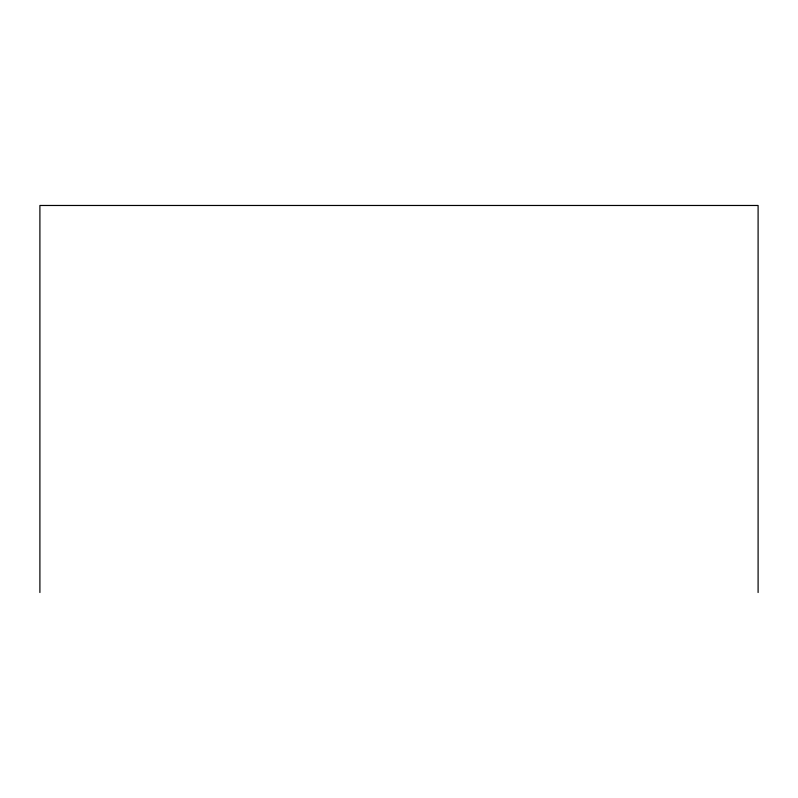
<?xml version="1.0" encoding="UTF-8"?>
<svg xmlns="http://www.w3.org/2000/svg" width="798" height="798" viewBox="0 0 798 798"><rect width="100%" height="100%" fill="white"/><g stroke="black" fill="none" stroke-linecap="round" stroke-linejoin="round"><path stroke-width="1.2" d="M758.1 592.525L758.1 205.475L39.9 205.475L39.9 592.525"/></g></svg>
